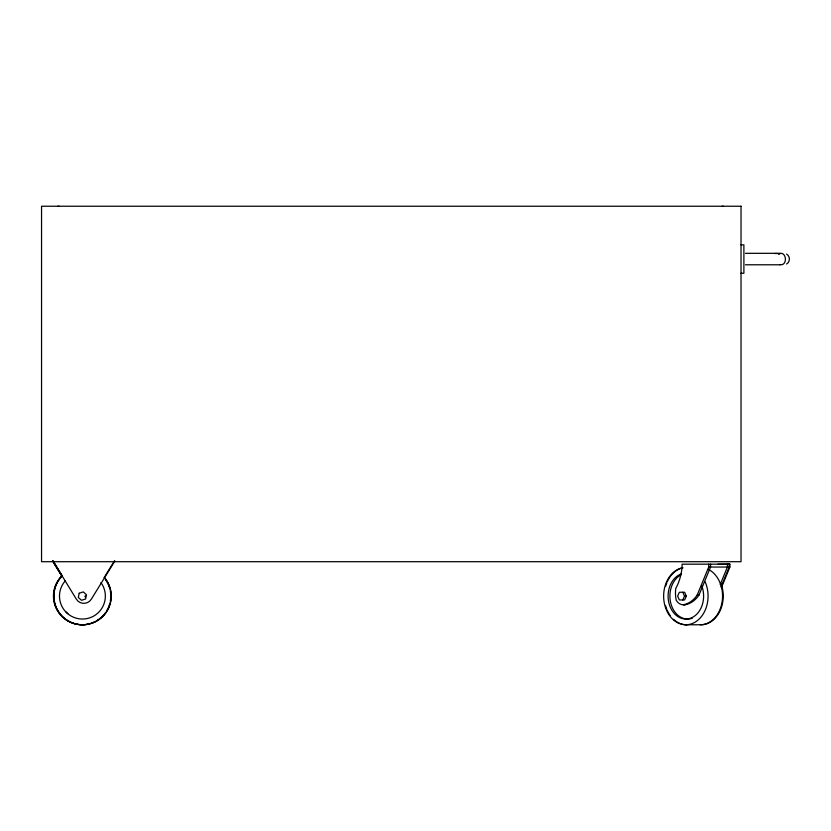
<?xml version="1.0" encoding="UTF-8"?>
<svg xmlns="http://www.w3.org/2000/svg" width="831" height="831" viewBox="0 0 831 831"><rect width="100%" height="100%" fill="white"/><g stroke="black" fill="none" stroke-linecap="round" stroke-linejoin="round"><path stroke-width="1.25" d="M721.723 586.915L729.888 567.043L729.888 564.176L682.074 564.176L682.074 567.043A47.097 36.491 90 0 1 675.728 588.608A28.046 21.731 -90 0 0 676.226 600.294A11.468 8.881 -90 0 0 683.269 604.771A28.888 22.385 -90 0 0 697.199 595.027L708.729 567.043L708.729 564.176M683.269 604.771L685.087 604.771A28.888 22.385 90 0 0 699.006 595.027L710.547 567.043L710.547 564.176M720.207 584.577L727.416 567.043L727.416 564.176M721.048 586.915L729.223 567.043L729.223 564.176M682.802 599.961L684.515 596.118L682.802 592.264M686.333 596.118L684.609 599.961L679.353 599.961L677.639 596.118L679.353 592.264L684.609 592.264L686.333 596.118L684.515 596.118M104.176 577.555L114.408 560.956M114.855 560.967L91.358 599.151A8.819 8.819 0 0 1 76.327 599.151L52.966 560.956M786.583 264.019C790.312 262.004 790.312 256.093 786.583 254.089M778.481 254.089C786.562 249.653 788.328 266.533 779.634 264.59M717.797 564.27L729.888 564.176M741.023 244.854L743.89 244.854L743.89 273.254L741.023 273.254M745.459 253.32L780.112 253.32M774.71 253.517L777.723 253.517M779.592 253.517L779.634 253.517A5.734 2.026 -90 0 0 779.104 254.089M745.459 264.788L780.112 264.788M708.729 567.043L729.888 567.043M697.199 595.027L699.006 595.027M685.855 624.767L701.021 624.767A28.67 22.219 90 0 0 721.152 583.975M53.142 560.967L61.951 575.436M62.034 576.257L54.088 563.408M52.602 560.967L62.107 576.527M721.869 206.431A5.246 5.246 0 0 1 723.302 206.233M57.921 206.233A6.617 6.617 0 0 1 59.5 206.42M104.55 577.67A28.67 28.67 0 0 1 101.964 617.236A28.67 28.67 0 0 1 62.325 616.363A28.67 28.67 0 0 1 61.463 576.724M104.353 577.67A28.67 28.67 0 0 1 101.455 617.516A28.67 28.67 0 0 1 61.546 615.771A28.67 28.67 0 0 1 62.128 575.831M67.83 613.652A22.936 22.936 0 0 1 66.075 612M100.977 582.624A22.936 22.936 0 0 1 97.165 613.673A22.936 22.936 0 0 1 65.919 612.032A22.936 22.936 0 0 1 65.379 580.755M85.292 596.097A2.867 2.867 0 0 1 85.188 596.845A2.867 2.867 0 0 0 85.229 596.097M686.531 624.767A28.67 22.219 -90 0 1 680.776 623.79M679.665 623.364A28.67 22.219 -90 0 1 673.474 619.292M670.15 615.47A28.67 22.219 -90 0 1 667.283 610.432M666.826 609.341A28.67 22.219 -90 0 1 665.652 605.903M665.652 586.302A28.67 22.219 -90 0 1 666.826 582.853M667.283 581.762A28.67 22.219 -90 0 1 670.15 576.724M670.814 575.831A28.67 22.219 -90 0 1 683.051 567.791M685.087 604.771A11.468 8.881 -90 0 1 683.923 604.677M708.313 569.339A28.67 22.219 90 0 1 722.191 601.322A28.67 22.219 90 0 1 700.356 624.767M705.093 581.762A28.67 22.219 -90 0 1 694.539 622.492A28.67 22.219 -90 0 1 664.499 604.002A28.67 22.219 -90 0 1 682.376 567.791M701.686 585.678A22.936 17.773 -90 0 1 692.805 617.204A22.936 17.773 -90 0 1 669.059 603.566A22.936 17.773 -90 0 1 681.254 573.951M692.265 618.254A22.936 17.773 -90 0 1 670.846 603.472A22.936 17.773 -90 0 1 680.869 574.917M110.741 597.344A28.67 28.67 0 0 1 110.326 601.083M109.785 603.524A28.67 28.67 0 0 1 106.929 610.432M105.589 612.54A28.67 28.67 0 0 1 96.427 620.923M95.347 621.526A28.67 28.67 0 0 1 90.714 623.447M89.519 623.79A28.67 28.67 0 0 1 61.826 575.831M105.589 579.664A28.67 28.67 0 0 1 109.785 588.68M110.326 591.121A28.67 28.67 0 0 1 110.658 593.604M79.205 593.241L78.301 597.458L81.542 600.314L85.624 598.974L86.497 594.767L83.266 591.901L79.205 593.241M741.023 206.233L41.55 206.233L41.55 561.704L741.023 561.704L741.023 206.233"/></g></svg>
